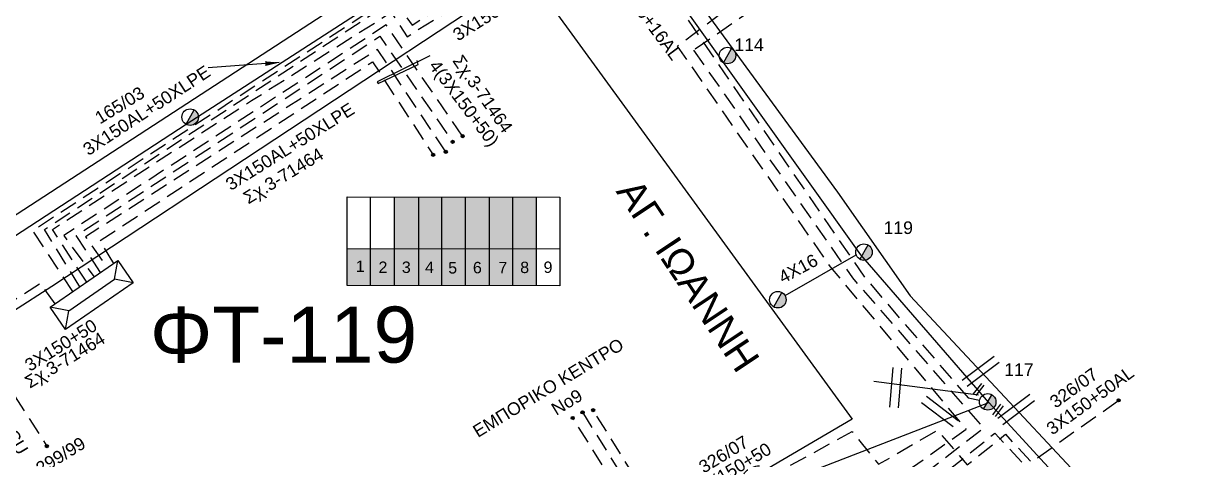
# Model space of a CAD drawing. Header units: millimetres. Extents: x 5010 to 7184, y -101 to 935.
# Drawn here: x 6749 to 6917.1, y 125.5 to 187.7 of the extents above; entities that cross this region are included whole.
import ezdxf
from ezdxf.enums import TextEntityAlignment as Align

# ---------------------------------------------------------------- set-up
doc = ezdxf.new("R2010")
doc.units = ezdxf.units.MM
doc.linetypes.add('DASHED', pattern=[19.05, 12.7, -6.35])
for name, color, linetype in [('Pillar OTE', 7, 'Continuous'), ('Γέφυρες Εναερίου Δικτύου', 7, 'Continuous'), ('Γυμνά εναέρια ΧΤ και ΦΟΠ (3Φ)   4x50+16AL', 7, 'Continuous'), ('Εναέρια παροχή ΧΤ 4x16', 7, 'SYN_LINE'), ('Επιγραφές - Σχήματα', 7, 'Continuous'), ('Καλώδια ΧΤ   3x150+50AL', 7, 'DASHED'), ('Καλώδια ΧΤ   3x150AL+50CU', 7, 'DASHED'), ('Καλώδια ΧΤ   3x150AL+50XLPE', 7, 'DASHED'), ('Καλώδια ΧΤ   3x95+35CU', 7, 'DASHED'), ('Μηχανική τομή', 7, 'Continuous'), ('Στύλος ΦΜ', 7, 'Continuous'), ('Στύλος ΦΜ @ 1', 7, 'Continuous'), ('Συνδέσεις', 7, 'Continuous'), ('Συνεστραμμένα ΧΤ   3x70+54.6+25AL', 7, 'SYN_LINE'), ('Τομή', 7, 'Continuous'), ('Υποσταθμός πόλεως', 7, 'Continuous'), ('Υπόβαθρο ΔΕΗ', 7, 'Continuous')]:
    doc.layers.add(name, color=color, linetype=linetype)
doc.styles.get("Standard").update_dxf_attribs({"font": 'arial.ttf'})
doc.linetypes.add('SYN_LINE', pattern='A,0.5,-0.0001,["/\\/\\/\\/",Standard,S=0.1,R=0,X=0,Y=-0.05],-0.25', length=0.7501)
doc.dimstyles.new('ISO-25', dxfattribs={"dimtxt": 2.5, "dimasz": 2.5, "dimexe": 1.25, "dimexo": 0.625, "dimtad": 1, "dimtxsty": 'Standard', "dimcen": 2.5, "dimaunit": 2, "dimazin": 0, "dimtfac": 1, "dimtmove": 0, "dimatfit": 3, "dimfxl": 1, "dimarcsym": 0})

# ---------------------------------------------------------------- blocks, each defined once
blk = doc.blocks.new('ΥΠΑΡΧΩΝ ΤΣΙΜΕΝΤΕΝΙΟΣ ΣΤΥΛΟΣ')
at = {"layer": 'Στύλος ΦΜ'}
blk.add_hatch(color=256, dxfattribs=at).paths.add_polyline_path([(-1.29, -2.28, 0.574793), (2.62, 0, 0.268822), (1.3, 2.27)])
blk.add_line((-1.29, -2.28), (1.3, 2.27), dxfattribs=at)
blk.add_circle((0, 0), 2.62, dxfattribs=at)
at = {"layer": 'Στύλος ΦΜ', "flags": 4}
for tag, p in [('ΑΡΙΘΜΟΣ', (-4.68, 8.05)), ('ΤΥΠΟΣ', (-4.91, 3.03))]:
    blk.add_attdef(tag, p, '', height=4, dxfattribs=at)
blk = doc.blocks.new('ΤΟΜΗ')
at = {"layer": 'Τομή', "ltscale": 40}
for p, q in [((-5.68, 0), (5.68, 0)), ((5.68, -2.33), (-5.68, -2.33))]:
    blk.add_line(p, q, dxfattribs=at)
blk = doc.blocks.new('ΥΠΟΣΤΑΘΜΟΣ ΠΟΛΕΩΣ')
at = {"layer": 'Υποσταθμός πόλεως', "linetype": 'Continuous', "ltscale": 40}
blk.add_lwpolyline([(-8.57, 2.82), (8.57, 2.82), (8.57, -2.82), (-8.57, -2.82)], close=True, dxfattribs=at)
for points in [[(-5.75, 0), (-8.57, 2.82)], [(5.75, 0), (8.57, 2.82)], [(-8.57, -2.82), (-5.75, 0)], [(-5.75, 0), (5.75, 0)], [(8.57, -2.82), (5.75, 0)]]:
    blk.add_lwpolyline(points, dxfattribs=at)
at = {"layer": 'Υποσταθμός πόλεως', "linetype": 'SYN_LINE', "ltscale": 40, "flags": 1}
for tag, p in [('ΜΕΤΑΣΧΗΜΑΤΙΣΜΟΣ', (10.6, 2.39)), ('ΙΣΧΥΣ', (10.58, -0.41)), ('ΑΡΙΘΜΟΣ', (10.7, -3.13))]:
    blk.add_attdef(tag, p, '', height=1.8, dxfattribs=at)
blk = doc.blocks.new('_ΣΥΝΔΕΣΗ')
at = {"layer": 'Συνδέσεις', "linetype": 'SYN_LINE', "ltscale": 40}
blk.add_hatch(color=256, dxfattribs=at).paths.add_polyline_path([(0.5, -0.01, 1), (-0.5, -0.01, 1)])
at = {"layer": 'Συνδέσεις'}
blk.add_circle((0, -0.01), 0.5, dxfattribs=at)
blk = doc.blocks.new('ΜΗΧΑΝΙΚΗ ΤΟΜΗ')
at = {"layer": 'Μηχανική τομή', "ltscale": 40}
for p, q in [((-1.89, 0.78), (1.89, 0.78)), ((1.89, 0), (-1.89, 0))]:
    blk.add_line(p, q, dxfattribs=at)

msp = doc.modelspace()

# ---------------------------------------------------------------- hatches: boundary and pattern name
at = {"layer": 'Καλώδια ΧΤ   3x95+35CU', "linetype": 'DASHED', "ltscale": 0.2}
h = msp.add_hatch(color=133, dxfattribs=at)
h.dxf.hatch_style = 1
h.paths.add_polyline_path([(6805.34, 162.96), (6801.9, 162.96), (6801.9, 155.59), (6805.34, 155.59)])
h = msp.add_hatch(color=1, dxfattribs=at)
h.dxf.hatch_style = 1
h.paths.add_polyline_path([(6808.63, 162.96), (6805.34, 162.96), (6805.34, 155.59), (6808.63, 155.59)])
h = msp.add_hatch(color=173, dxfattribs=at)
h.dxf.hatch_style = 1
h.paths.add_polyline_path([(6812.02, 162.95), (6808.63, 162.96), (6808.63, 155.59), (6812.02, 155.58)])
h = msp.add_hatch(color=62, dxfattribs=at)
h.dxf.hatch_style = 1
h.paths.add_polyline_path([(6815.42, 162.95), (6812.02, 162.95), (6812.02, 155.58), (6815.42, 155.58)])
h = msp.add_hatch(color=2, dxfattribs=at)
h.dxf.hatch_style = 1
h.paths.add_polyline_path([(6818.75, 162.95), (6815.42, 162.95), (6815.42, 155.58), (6818.75, 155.58)])
h = msp.add_hatch(color=30, dxfattribs=at)
h.dxf.hatch_style = 1
h.paths.add_polyline_path([(6822.14, 162.95), (6818.75, 162.95), (6818.75, 155.58), (6822.14, 155.57)])
h = msp.add_hatch(color=151, dxfattribs=at)
h.dxf.hatch_style = 1
h.paths.add_polyline_path([(6795.13, 155.6), (6795.13, 150.32), (6822.14, 150.29), (6822.14, 155.57)])

# ---------------------------------------------------------------- linework, layer by layer
at = {"layer": 'Pillar OTE', "ltscale": 40}
for points in [[(6795.13, 150.32), (6795.13, 162.96), (6825.46, 162.95), (6825.46, 150.29), (6795.13, 150.32)], [(6798.46, 150.31), (6798.46, 162.96)], [(6801.9, 150.31), (6801.9, 162.96)], [(6805.34, 150.31), (6805.34, 162.96)], [(6808.63, 150.3), (6808.63, 162.96)], [(6812.02, 150.3), (6812.02, 162.95)], [(6815.42, 150.3), (6815.42, 162.95)], [(6818.75, 150.29), (6818.75, 162.95)], [(6822.14, 150.29), (6822.14, 162.95)], [(6795.13, 155.6), (6825.46, 155.57)]]:
    msp.add_lwpolyline(points, dxfattribs=at)
at = {"layer": 'Γέφυρες Εναερίου Δικτύου', "color": 27, "linetype": 'DASHED', "ltscale": 0.2, "flags": 128}
msp.add_lwpolyline([(6901.61, 93.19, 0.819515), (6898.93, 97.49), (6875.75, 124.38), (6883.38, 129.83), (6864.05, 152.98), (6842.24, 184.5), (6851.56, 191.53)], format="xyb", dxfattribs=at)
at = {"layer": 'Γέφυρες Εναερίου Δικτύου', "color": 1, "linetype": 'DASHED', "ltscale": 0.2, "flags": 128}
msp.add_lwpolyline([(6853.09, 189.82), (6844.53, 183.91)], dxfattribs=at)
msp.add_lwpolyline([(6844.53, 183.91), (6867.16, 151.41), (6885.86, 129.95), (6877.97, 123.83), (6899.8, 98.51, -0.665046), (6902.89, 93.28, -0.993557)], format="xyb", dxfattribs=at)
at = {"layer": 'Γέφυρες Εναερίου Δικτύου', "color": 133, "linetype": 'DASHED', "ltscale": 0.2, "flags": 128}
msp.add_lwpolyline([(6903.48, 92.64, 0.631728), (6900.44, 99.8), (6880.12, 123.37), (6887.46, 129.25), (6905.03, 110.52), (6904.72, 109.53, 0.282046), (6905.14, 107.92), (6913.95, 98.2, 0.234124), (6916.31, 100.3), (6915.01, 101.69)], format="xyb", dxfattribs=at)
at = {"layer": 'Γυμνά εναέρια ΧΤ και ΦΟΠ (3Φ)   4x50+16AL', "color": 62, "flags": 128}
msp.add_lwpolyline([(6886.61, 133.62), (6868.35, 154.68), (6828.91, 210.09), (6813.74, 231.88)], dxfattribs=at)
at = {"layer": 'Γυμνά εναέρια ΧΤ και ΦΟΠ (3Φ)   4x50+16AL', "color": 133, "flags": 128}
msp.add_lwpolyline([(6731, 146.48), (6772.18, 173.33), (6828.91, 210.09)], dxfattribs=at)
at = {"layer": 'Εναέρια παροχή ΧΤ 4x16', "color": 62, "linetype": 'SYN_LINE', "ltscale": 15}
msp.add_lwpolyline([(6857.56, 148.89), (6867.7, 154.7)], dxfattribs=at)
at = {"layer": 'Επιγραφές - Σχήματα', "color": 7, "linetype": 'Continuous', "ltscale": 0.2}
msp.add_line((6870.21, 136.68), (6885.14, 134.7), dxfattribs=at)
at = {"layer": 'Επιγραφές - Σχήματα', "linetype": 'Continuous', "ltscale": 0.2}
msp.add_lwpolyline([(6806.94, 183.09), (6799.42, 179.4), (6799.58, 179.16), (6805.25, 181.87), (6805.12, 182.44)], dxfattribs=at)
at = {"layer": 'Καλώδια ΧΤ   3x150+50AL', "color": 133, "ltscale": 0.2, "flags": 128}
msp.add_lwpolyline([(6753.52, 147.69), (6751.43, 150.64), (6740.09, 143.21)], dxfattribs=at)
at = {"layer": 'Καλώδια ΧΤ   3x150+50AL', "color": 2, "linetype": 'DASHED', "ltscale": 0.2, "flags": 128}
msp.add_lwpolyline([(6799.66, 89.61, 0.552616), (6807.19, 88.42, -0.064539), (6815.68, 95.95), (6842.73, 112.44, 0.464552), (6843.2, 115.5), (6851.49, 120.34, -0.920851), (6856.23, 123.51), (6867.12, 129.47), (6870.9, 124.81), (6879.29, 129.67), (6883.54, 124.71), (6888.97, 129.08), (6892.68, 125.11), (6905.09, 133.92)], format="xyb", dxfattribs=at)
at = {"layer": 'Καλώδια ΧΤ   3x150AL+50CU', "color": 173, "linetype": 'DASHED', "ltscale": 0.2}
msp.add_line((6883.64, 134.3), (6885.3, 133.95), dxfattribs=at)
at = {"layer": 'Καλώδια ΧΤ   3x150AL+50CU', "color": 173, "linetype": 'DASHED', "ltscale": 0.2, "flags": 128}
msp.add_lwpolyline([(6835.13, 200.73), (6852.73, 175.09), (6868.77, 151.65), (6883.64, 134.3)], dxfattribs=at)
at = {"layer": 'Καλώδια ΧΤ   3x150AL+50CU', "color": 30, "linetype": 'DASHED', "ltscale": 0.2, "flags": 128}
msp.add_lwpolyline([(6801.01, 90.41, 0.570459), (6806.56, 89.65, -0.086198), (6814.42, 96.69), (6842.07, 113.5), (6830.21, 132.53)], format="xyb", dxfattribs=at)
at = {"layer": 'Καλώδια ΧΤ   3x150AL+50CU', "color": 5, "linetype": 'DASHED', "ltscale": 0.2, "flags": 128}
msp.add_lwpolyline([(6828.7, 132.22), (6840.4, 113.37), (6809.94, 95.37, 0.102904), (6807.02, 91.79, -0.660124), (6801.69, 90.81)], format="xyb", dxfattribs=at)
at = {"layer": 'Καλώδια ΧΤ   3x150AL+50CU', "color": 1, "linetype": 'DASHED', "ltscale": 0.2, "flags": 128}
msp.add_lwpolyline([(6802.58, 91.34, 0.636503), (6807.31, 94.41, -0.291863), (6808.18, 95.46), (6838.6, 113.46), (6827.3, 131.4)], format="xyb", dxfattribs=at)
at = {"layer": 'Καλώδια ΧΤ   3x150AL+50XLPE', "color": 1, "linetype": 'DASHED', "ltscale": 0.2, "flags": 128}
msp.add_lwpolyline([(6756.05, 149.45), (6750.32, 158.17), (6802.69, 192.31), (6804.67, 189.37), (6819.3, 198.39), (6798.79, 226.91)], dxfattribs=at)
at = {"layer": 'Καλώδια ΧΤ   3x150AL+50XLPE', "color": 173, "linetype": 'DASHED', "ltscale": 0.2, "flags": 128}
msp.add_lwpolyline([(6758.02, 150.81), (6753.13, 158.33), (6781.52, 176.7), (6801.44, 189.31), (6803.68, 185.83), (6820.81, 196.53), (6825.26, 190.92), (6834.47, 197.56), (6829.1, 205.43), (6847.74, 217.84)], dxfattribs=at)
at = {"layer": 'Καλώδια ΧΤ   3x150AL+50XLPE', "color": 62, "linetype": 'DASHED', "ltscale": 0.2, "flags": 128}
msp.add_lwpolyline([(6757.05, 150.14), (6751.98, 158.3), (6801.77, 191.06), (6804.43, 187.48), (6821.59, 198.56), (6825.39, 192.77), (6831.84, 197.69), (6827.15, 204.81, -0.309209), (6827.18, 206.37, -0.005967), (6828.46, 208.13, 0.211815), (6828.91, 210.09, 1.178216)], format="xyb", dxfattribs=at)
at = {"layer": 'Καλώδια ΧΤ   3x150AL+50XLPE', "color": 151, "linetype": 'DASHED', "ltscale": 0.2, "flags": 128}
for points in [[(6811.6, 171.63), (6800.72, 187.5), (6754.75, 157.45), (6759.07, 151.54)], [(6759.98, 152.17), (6756.53, 157.45), (6799.82, 185.89), (6810.18, 170.82)]]:
    msp.add_lwpolyline(points, dxfattribs=at)
at = {"layer": 'Καλώδια ΧΤ   3x150AL+50XLPE', "color": 30, "linetype": 'DASHED', "ltscale": 0.2, "flags": 128}
msp.add_lwpolyline([(6809.19, 169.4), (6799.47, 184.02), (6757.87, 157.27), (6760.96, 152.85)], dxfattribs=at)
at = {"layer": 'Καλώδια ΧΤ   3x150AL+50XLPE', "color": 2, "linetype": 'DASHED', "ltscale": 0.2, "flags": 128}
msp.add_lwpolyline([(6761.87, 153.48), (6759.92, 156.73), (6798.76, 182.26), (6807.39, 168.96)], dxfattribs=at)
at = {"layer": 'Καλώδια ΧΤ   3x95+35CU', "color": 133, "linetype": 'DASHED', "ltscale": 0.2, "flags": 128}
msp.add_lwpolyline([(6741.57, 144.17), (6752.34, 127.4)], dxfattribs=at)
at = {"layer": 'Συνεστραμμένα ΧΤ   3x70+54.6+25AL', "color": 85, "linetype": 'SYN_LINE', "ltscale": 20, "flags": 128}
msp.add_lwpolyline([(6826.16, 97.76), (6854.28, 121.13), (6886.61, 133.62)], dxfattribs=at)
at = {"layer": 'Συνεστραμμένα ΧΤ   3x70+54.6+25AL', "color": 133, "linetype": 'SYN_LINE', "ltscale": 20, "flags": 128}
msp.add_lwpolyline([(6926.92, 90.68), (6908.12, 110.68), (6902.47, 116.31), (6886.61, 133.62)], dxfattribs=at)
at = {"layer": 'Υπόβαθρο ΔΕΗ', "flags": 128}
for points in [[(7038.58, 415.62), (6974.87, 413.01), (6906.23, 409.82), (6907.42, 357.81), (6908.22, 319.84, -0.198825), (6897.35, 290.03, -0.024736), (6867.19, 269.6), (6812.9, 234.56), (6830.66, 210.79), (6865.03, 163.63), (6875.4, 148.86), (6911.18, 110.52), (6934.69, 85.24), (6950.95, 63.3), (6995.73, 94.53), (7017.76, 109.79), (7031.31, 91.8)], [(7038.58, 415.62), (6974.87, 413.01), (6906.23, 409.82), (6907.42, 357.81), (6908.22, 319.84, -0.198825), (6897.35, 290.03, -0.024736), (6867.19, 269.6), (6812.9, 234.56), (6830.66, 210.79), (6865.03, 163.63), (6875.4, 148.86), (6911.18, 110.52), (6934.69, 85.24), (6950.95, 63.3), (6995.73, 94.53), (7017.76, 109.79), (7031.31, 91.8)], [(6790.39, 235.54), (6814.17, 203.53), (6712.05, 137.04, -0.429782), (6706.12, 137.94), (6685.12, 170.79), (6790.39, 235.54)], [(6790.39, 235.54), (6814.17, 203.53), (6712.05, 137.04, -0.429782), (6706.12, 137.94), (6685.12, 170.79), (6790.39, 235.54)]]:
    msp.add_lwpolyline(points, format="xyb", dxfattribs=at)
msp.add_lwpolyline([(6597.98, 48.31), (6676.5, 100.94), (6753.05, 150.22), (6820.79, 194.98), (6867.13, 131.25), (6770.25, 74.33), (6712.47, 39.71), (6637.8, -5.28), (6597.98, 48.31)], dxfattribs=at)
msp.add_lwpolyline([(6597.98, 48.31), (6676.5, 100.94), (6753.05, 150.22), (6820.79, 194.98), (6867.13, 131.25), (6770.25, 74.33), (6712.47, 39.71), (6637.8, -5.28), (6597.98, 48.31)], dxfattribs=at)

# ---------------------------------------------------------------- block references
at = {"layer": 'Μηχανική τομή', "xscale": 0.4999999999999964, "yscale": 0.4999999999999964, "zscale": 0.4999999999999964, "rotation": 232.1335583184488}
for p in [(6885.02, 135.6), (6887.76, 132.62)]:
    msp.add_blockref('ΜΗΧΑΝΙΚΗ ΤΟΜΗ', p, dxfattribs=at)
at = {"layer": 'Στύλος ΦΜ @ 1', "ltscale": 40}
ref = msp.add_blockref('ΥΠΑΡΧΩΝ ΤΣΙΜΕΝΤΕΝΙΟΣ ΣΤΥΛΟΣ', (6849.35, 183.14), dxfattribs=dict(at, xscale=0.4499999999998181, yscale=0.4499999999998181, zscale=0.4499999999998181))
ref.add_attrib('ΤΥΠΟΣ', '114', (6850.34, 183.78), dxfattribs={"layer": 'Στύλος ΦΜ', "height": 1.8, "flags": 4})
ref = msp.add_blockref('ΥΠΑΡΧΩΝ ΤΣΙΜΕΝΤΕΝΙΟΣ ΣΤΥΛΟΣ', (6849.35, 183.14), dxfattribs=dict(at, xscale=0.4499999999998181, yscale=0.4499999999998181, zscale=0.4499999999998181))
ref.add_attrib('ΤΥΠΟΣ', '114', (6850.34, 183.78), dxfattribs={"layer": 'Στύλος ΦΜ', "height": 1.8, "flags": 4})
at = {"layer": 'Στύλος ΦΜ @ 1', "ltscale": 40, "xscale": 0.4499999999998181, "yscale": 0.4499999999998181, "zscale": 0.4499999999998181}
for p in [(6772.76, 174.35), (6772.76, 174.35), (6856.54, 148.29), (6856.54, 148.29)]:
    msp.add_blockref('ΥΠΑΡΧΩΝ ΤΣΙΜΕΝΤΕΝΙΟΣ ΣΤΥΛΟΣ', p, dxfattribs=at)
at = {"layer": 'Στύλος ΦΜ @ 1', "ltscale": 40}
ref = msp.add_blockref('ΥΠΑΡΧΩΝ ΤΣΙΜΕΝΤΕΝΙΟΣ ΣΤΥΛΟΣ', (6868.81, 155.08), dxfattribs=dict(at, xscale=0.4499999999998181, yscale=0.4499999999998181, zscale=0.4499999999998181))
ref.add_attrib('ΤΥΠΟΣ', '119', (6871.6, 157.67), dxfattribs={"layer": 'Στύλος ΦΜ', "height": 1.8, "flags": 4})
ref = msp.add_blockref('ΥΠΑΡΧΩΝ ΤΣΙΜΕΝΤΕΝΙΟΣ ΣΤΥΛΟΣ', (6868.81, 155.08), dxfattribs=dict(at, xscale=0.4499999999998181, yscale=0.4499999999998181, zscale=0.4499999999998181))
ref.add_attrib('ΤΥΠΟΣ', '119', (6871.6, 157.67), dxfattribs={"layer": 'Στύλος ΦΜ', "height": 1.8, "flags": 4})
ref = msp.add_blockref('ΥΠΑΡΧΩΝ ΤΣΙΜΕΝΤΕΝΙΟΣ ΣΤΥΛΟΣ', (6886.45, 133.71), dxfattribs=dict(at, xscale=0.4499999999998181, yscale=0.4499999999998181, zscale=0.4499999999998181))
ref.add_attrib('ΤΥΠΟΣ', '117', (6888.8, 137.41), dxfattribs={"layer": 'Στύλος ΦΜ', "height": 1.8, "flags": 4})
ref = msp.add_blockref('ΥΠΑΡΧΩΝ ΤΣΙΜΕΝΤΕΝΙΟΣ ΣΤΥΛΟΣ', (6886.45, 133.71), dxfattribs=dict(at, xscale=0.4499999999998181, yscale=0.4499999999998181, zscale=0.4499999999998181))
ref.add_attrib('ΤΥΠΟΣ', '117', (6888.8, 137.41), dxfattribs={"layer": 'Στύλος ΦΜ', "height": 1.8, "flags": 4})
at = {"layer": 'Συνδέσεις', "xscale": 0.4500000000000455, "yscale": 0.4500000000000455, "zscale": 0.4500000000000455}
for p in [(6811.61, 171.63), (6810.18, 170.83), (6807.4, 168.97), (6809.2, 169.4), (6830.21, 132.54), (6905.11, 133.94), (6827.3, 131.41), (6828.7, 132.22), (6752.34, 127.4)]:
    msp.add_blockref('_ΣΥΝΔΕΣΗ', p, dxfattribs=at)
at = {"layer": 'Τομή'}
for p, xscale, yscale, zscale, rotation in [((6885.09, 138.53), 0.5000000000000335, 0.5000000000000335, 0.5000000000000335, 37.00692894150539), ((6873.91, 135.7), 0.5000000000000753, 0.5000000000000753, 0.5000000000000753, 265.2500598891541), ((6879.26, 131.86), 0.5000000000000334, 0.5000000000000334, 0.5000000000000334, 142.648578307268), ((6890.17, 133.09), 0.5000000000000335, 0.5000000000000335, 0.5000000000000335, 37.00692894150539)]:
    msp.add_blockref('ΤΟΜΗ', p, dxfattribs=dict(at, xscale=xscale, yscale=yscale, zscale=zscale, rotation=rotation))
at = {"layer": 'Υποσταθμός πόλεως', "xscale": 0.6851373886061406, "yscale": 0.6851373886061406, "zscale": 0.6851373886061406, "rotation": 34.7116886598301}
msp.add_blockref('ΥΠΟΣΤΑΘΜΟΣ ΠΟΛΕΩΣ', (6758.73, 148.96), dxfattribs=at)

# ---------------------------------------------------------------- texts
at = {"ltscale": 30, "char_height": 1.63, "width": 11.2573, "attachment_point": 1}
for s, insert in [('1', (6796.37, 153.88)), ('2', (6799.61, 153.74)), ('3', (6802.94, 153.74)), ('4', (6806.25, 153.74)), ('5', (6809.55, 153.66)), ('6', (6813.07, 153.69)), ('7', (6816.7, 153.69)), ('8', (6819.81, 153.72)), ('9', (6823.14, 153.74))]:
    msp.add_mtext(s, dxfattribs=dict(at, insert=insert))
at = {"layer": 'Γυμνά εναέρια ΧΤ και ΦΟΠ (3Φ)   4x50+16AL'}
msp.add_text('4X50+16AL', height=1.8, rotation=306.6332, dxfattribs=at).set_placement((6838.26, 188.13), align=Align.MIDDLE)
at = {"layer": 'Εναέρια παροχή ΧΤ 4x16', "linetype": 'DASHED', "ltscale": 0.2}
msp.add_text('4X16', height=1.8, rotation=28.1559, dxfattribs=at).set_placement((6859.43, 152.74), align=Align.MIDDLE)
at = {"layer": 'Επιγραφές - Σχήματα', "linetype": 'DASHED', "ltscale": 0.2, "attachment_point": 1}
for s, insert, char_height, width, rotation in [('Σχ.3-71464', (6811.56, 183.43), 1.8, 10.8079, 304.801), ('165/03', (6758.96, 174.82), 1.8, 10.8079, 31.4256), ('Σχ.3-71464', (6780.11, 163.41), 1.8, 10.8079, 31.4256), ('ΑΓ. ΙΩΑΝΝΗ', (6836.7, 165.97), 4, 48.5909, 303.6569), ('Σχ.3-71464', (6748.98, 137.11), 1.8, 10.8079, 31.4256), ('ΕΜΠΟΡΙΚΟ ΚΕΝΤΡΟ', (6812.84, 130.09), 1.8, 29.0049, 31.4256), ('326/07', (6895.07, 134.18), 1.8, 29.0049, 35.9612), ('Νο9', (6824.02, 133.24), 1.8, 29.0049, 31.4256), ('299/99', (6750.55, 124.81), 1.8, 10.8079, 31.4256), ('326/07', (6845.04, 124.99), 1.8, 29.0049, 31.4256)]:
    msp.add_mtext(s, dxfattribs=dict(at, insert=insert, char_height=char_height, width=width, rotation=rotation))
at = {"layer": 'Επιγραφές - Σχήματα', "linetype": 'DASHED', "ltscale": 0.2, "insert": (6767.02, 147.31), "char_height": 8, "width": 24.9768, "attachment_point": 1}
msp.add_mtext('ΦΤ-119', dxfattribs=at)
at = {"layer": 'Καλώδια ΧΤ   3x150+50AL', "ltscale": 0.2}
for s, rotation, p in [('3X150+50', 32.0941, (6815.35, 188.96)), ('4(3X150+50)', 306.961, (6811.64, 176.21)), ('3X150+50', 32.0941, (6754.33, 141.81)), ('3X150+50AL', 35.9465, (6901.04, 133.92)), ('3X150+50', 31.2268, (6850.4, 124.24))]:
    msp.add_text(s, height=1.8, rotation=rotation, dxfattribs=at).set_placement(p, align=Align.MIDDLE)
at = {"layer": 'Καλώδια ΧΤ   3x150AL+50XLPE', "ltscale": 0.2}
for rotation, p in [(33.3384, (6766.55, 175.31)), (32.1127, (6786.99, 170.15))]:
    msp.add_text('3X150AL+50XLPE', height=1.8, rotation=rotation, dxfattribs=at).set_placement(p, align=Align.MIDDLE)
at = {"layer": 'Καλώδια ΧΤ   3x95+35CU', "ltscale": 0.2}
msp.add_text('3X95+35CU', height=1.8, rotation=300.9878, dxfattribs=at).set_placement((6745.48, 132.34), align=Align.MIDDLE)

# ---------------------------------------------------------------- leaders
at = {"layer": 'Επιγραφές - Σχήματα', "ltscale": 40}
msp.add_leader([(6785.47, 182.13), (6775.31, 181.38)], dimstyle='ISO-25', override={"dimasz": 2, "dimtad": 0}, dxfattribs=at)

doc.saveas('drawing.dxf')
